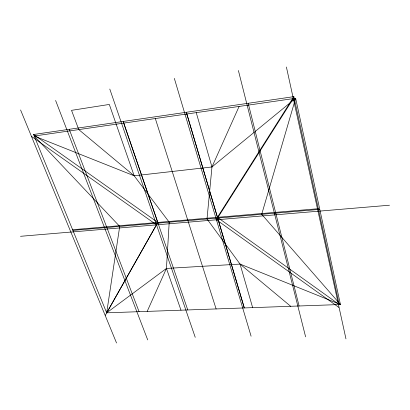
<?xml version="1.0" encoding="UTF-8"?>
<svg xmlns="http://www.w3.org/2000/svg" width="410" height="410" viewBox="0 0 410 410"><rect width="100%" height="100%" fill="white"/><g stroke="black" fill="none" stroke-linecap="round" stroke-linejoin="round"><path stroke-width="0.61" d="M147.185 311.39L166.45 268.442L169.202 222.189L134.167 175.793L78.766 129.596L71.524 110.351L109.311 104.442L134.167 175.793L211.96 166.967L295.636 98.277L340.438 304.517L106.677 312.83L33.574 134.495L123.154 121.468L157.783 222.435L106.677 312.83L166.45 268.442L240.05 264.076L340.438 304.517L261.698 214.312L295.636 98.277L34.204 136.028L119.705 226.402L106.677 312.83M239.107 106.441L211.96 166.967L207.009 218.971L240.05 264.076L290.675 306.285M105.324 315.372L156.523 224.844L31.652 136.51M293.862 96.647L217.438 217.331L339.234 304.563L293.862 96.647L123.19 121.452L187.765 309.945M293.16 98.764L216.439 219.796L338.86 307.408M72.611 229.723L318.314 208.7M72.883 230.389L319.769 209.372M20.5 236.303L389.5 205.215M34.204 136.028L134.167 175.793M33.574 134.495L157.783 222.435M20.572 109.962L116.537 342.991M55.606 100.465L147.713 339.905M69.228 129.309L139.087 311.677M166.45 268.442L180.989 310.185M109.783 89.047L195.237 337.327M155.313 118.541L216.121 308.94M174.337 78.377L251.089 336.195M186.345 112.284L244.293 307.936L186.324 112.284M196.241 112.632L211.96 166.967M240.05 264.076L252.652 307.638M238.394 70.515L305.614 336.851M248.188 103.299L299.085 305.978M286.4 67.009L345.968 338.88"/></g></svg>
